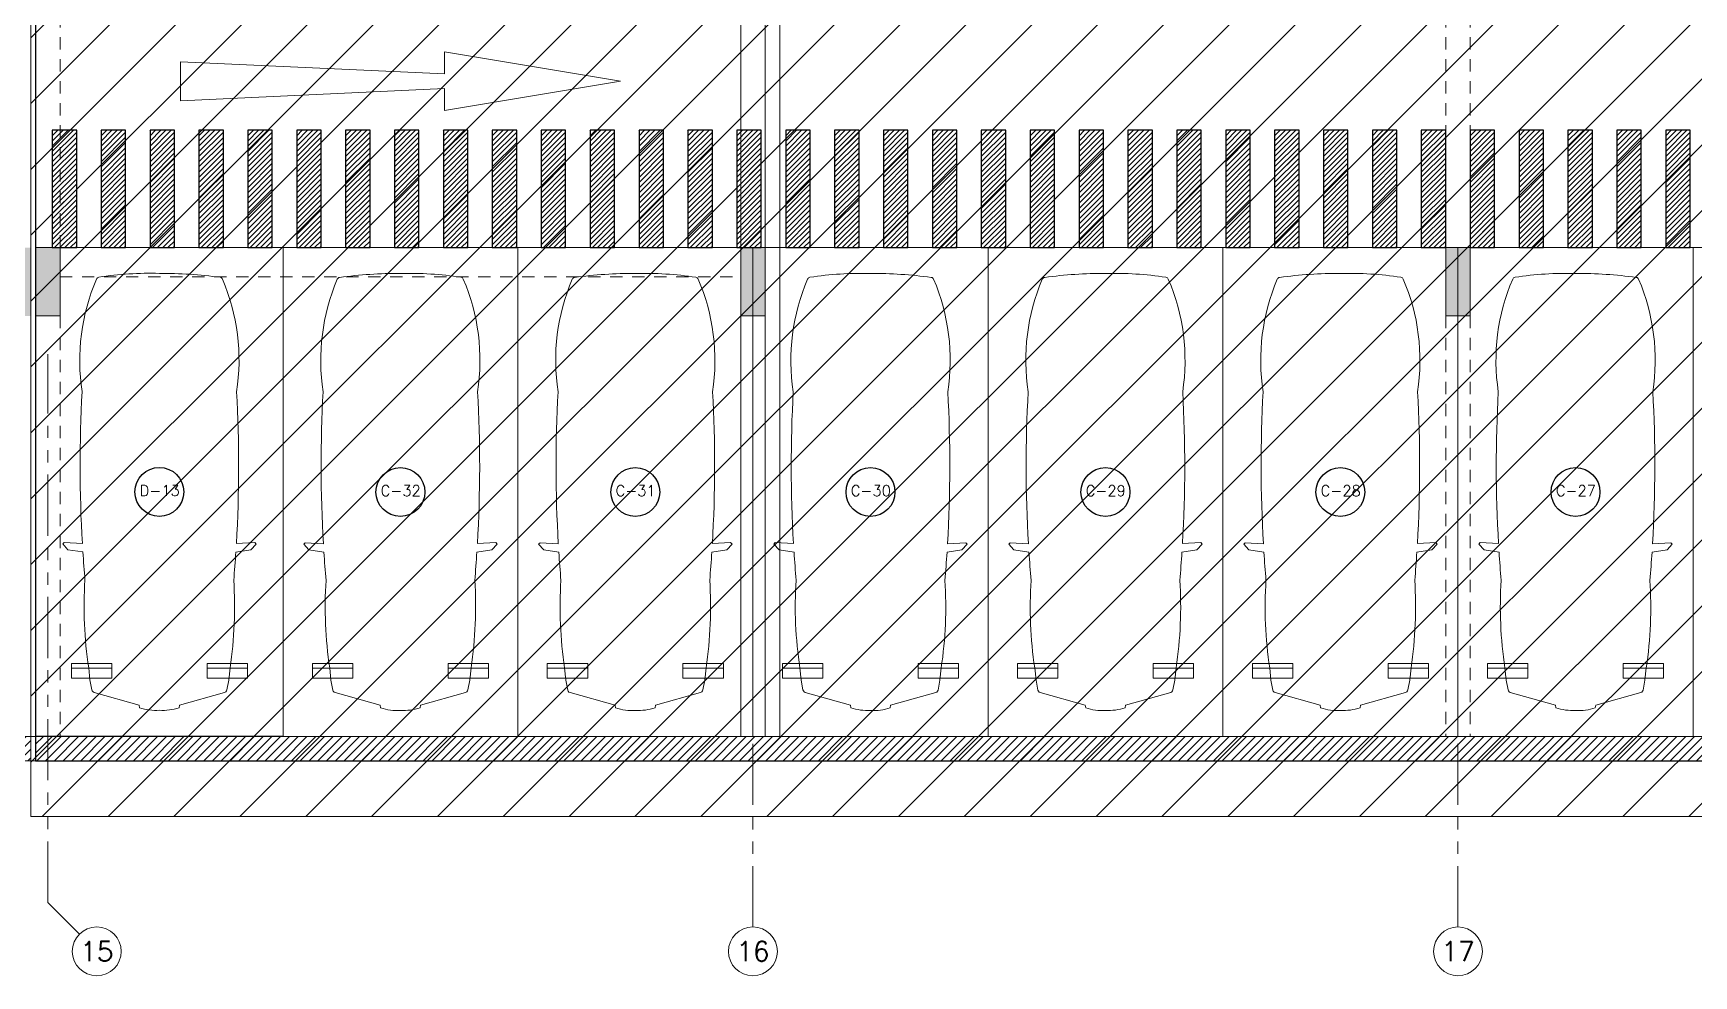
# Model space of a CAD drawing. Header units: millimetres. Extents: x 226317 to 226469, y 8188100 to 8188260.
# Drawn here: x 226427.63 to 226444.61, y 8188149.46 to 8188159.1 of the extents above; entities that cross this region are included whole.
import ezdxf
from ezdxf.enums import TextEntityAlignment as Align

# ---------------------------------------------------------------- set-up
doc = ezdxf.new("R2010")
doc.units = ezdxf.units.MM
for name, pattern in [('HIDDEN2', [0.1875, 0.125, -0.0625]), ('PHANTOM', [2.5, 1.25, -0.25, 0.25, -0.25, 0.25, -0.25]), ('PHANTOM2', [1.25, 0.625, -0.125, 0.125, -0.125, 0.125, -0.125])]:
    doc.linetypes.add(name, pattern=pattern)
for name, color, linetype in [('A-COTAS INT', 8, 'Continuous'), ('A-EJES', 8, 'PHANTOM'), ('A-ESTRUCTURA-HATCH', 8, 'Continuous'), ('A-ESTRUCTURA-MUROS', 8, 'Continuous'), ('A-ESTRUCTURA-VIGAS', 8, 'HIDDEN2'), ('A-LINEAS', 8, 'Continuous'), ('A-MOBILIARIO', 8, 'Continuous'), ('A-NUMERO ESTAC', 8, 'Continuous'), ('A-TEXTO-INDICACIONES', 8, 'Continuous'), ('CIRCULACION PEATONAL', 8, 'Continuous')]:
    doc.layers.add(name, color=color, linetype=linetype)
doc.layers.add('A-ESTRUCTURA-PLACAS', color=8, linetype='Continuous', lineweight=35)
doc.layers.add('A-MUROS', color=8, linetype='Continuous', lineweight=30)
doc.layers.add('A-ETAPAS', color=8, linetype='Continuous', lineweight=35, plot=False)
doc.layers.add('A-ÁREA COMÚN', color=8, linetype='Continuous', plot=False)
doc.styles.add('ROMANS', font='ROMANS.shx', dxfattribs={"oblique": 10})

# ---------------------------------------------------------------- blocks, each defined once
blk = doc.blocks.new('EST P2')
at = {"layer": 'A-ESTRUCTURA-HATCH', "lineweight": 0}
h = blk.add_hatch(dxfattribs=at)
h.set_pattern_fill('ANSI31', color=8, scale=0.02, angle=-1.27e-14)
h.set_pattern_definition([(44.99999999999999, (-226392.077087921, -8188163.059610654), (-0.04490128060534576, 0.04490128060534578), [])])
h.paths.add_polyline_path([(-3.609999800828518, 5.049997551366687), (-3.609999800828518, 4.849997551180422), (-44.78499944024952, 4.849997609853745), (-44.78499937866582, -0.150002358481288), (-46.98999937772169, -0.1500023575499654), (-46.9900000851776, -11.15000259596854), (-3.609999100299319, -11.15005090925843), (-3.609999100299319, -11.40005090925843), (-47.2400000844209, -11.40000240411609), (-47.2400001185888, 0.1499976376071572), (-45.03500012474251, 0.1499976441264153), (-45.03499907316291, 5.049739951267838)])
h.paths.add_polyline_path([(5.875668717751978, 4.849997540004551), (5.875668724213028, 5.04999746195972), (35.52999999574968, 5.049996704794466), (35.52999999574968, 4.849997699260712)])
h.paths.add_polyline_path([(35.5800006974896, -11.1500659417361), (71.88000514596933, -11.1501255556941), (71.88000514596933, -11.40006201900542), (35.5800006974896, -11.40000240504742)])
h.paths.add_polyline_path([(-3.559999100310961, -11.15003591496497), (35.53000069750124, -11.15003591496497), (35.53000069750124, -11.40006590355188), (-3.559999100310961, -11.40006590355188)])
edge = h.paths.add_edge_path()
edge.add_arc((63.30066905263811, -0.1500025354325771), 9.699999993899837, 359.9999991583288, 539.9999991583288)
edge.add_line((53.60066905873828, -0.1500023929402232), (53.80066905874992, -0.1500023929402232))
edge.add_arc((63.30066905263811, -0.1500025354325771), 9.499999993888196, -8.593905818088388e-07, 179.9999991406094, ccw=False)
edge.add_line((72.80066904652631, -0.150002677924931), (73.00066904653795, -0.150002677924931))
h.paths.add_polyline_path([(47.91501720307861, 5.049996227025986), (35.5800006974896, 5.049997347407043), (35.5800006974896, 4.849997348152101), (47.91501677152701, 4.849997607059777)])
edge = h.paths.add_edge_path()
edge.add_arc((63.30067374472856, -0.1500072190538049), 3.300005388395399, 0.001083013335930548, 49.99451371248021)
edge.add_line((65.42211837161449, 2.377740446478128), (65.42216933166492, -0.149981296621263))
edge.add_line((65.42216933166492, -0.149981296621263), (65.27216933167074, -0.149981296621263))
edge.add_line((65.27216933167074, -0.149981296621263), (65.27212526180665, 2.49638928938657))
edge.add_arc((63.30067374501959, -0.1500072181224823), 3.300005387571071, 53.31547490152577, 179.999921187766)
edge.add_line((60.00066835692269, -0.1500026788562536), (59.80066835694015, -0.1500026788562536))
edge.add_arc((63.30067374501959, -0.1500072199851274), 3.50000538808239, 0.0010211422007841975, 179.9999256608234, ccw=False)
edge.add_line((66.80067913257517, -0.1499448418617249), (66.60066855713376, -0.1499448418617249))
edge.add_line((66.60066855713376, -0.1499448418617249), (66.60067913253442, -0.1499448418617249))
h.paths.add_polyline_path([(51.86500159354182, 4.849997512064874), (53.37567124812631, 4.84999814722687), (53.37566821934888, 5.049995731562376), (51.86500180145958, 5.049995731562376)])
h = blk.add_hatch(color=8, dxfattribs=at)
h.dxf.hatch_style = 1
h.paths.add_polyline_path([(1.924988952785498, -0.1505992198362947), (-0.1750110472203232, -0.1505992198362947), (-0.1750111099681817, 4.849997605197132), (-3.559999100310961, 4.849997400306165), (-3.559999100310961, 5.049996072426438), (3.774802909989376, 5.049997524358332), (3.774805110704619, 3.199881108477712), (3.624805109779118, 3.199881113134325), (3.624805167521117, 4.849999565631151), (-0.02486182996653952, 4.849999653175473), (-0.02486189515911974, 2.199999641627073), (3.774804468121147, 2.199980984441936), (3.774804468121147, 2.050086794421077), (-0.02486252749804407, 2.0499999942258), (-0.02486257418058813, -1.862645149230957e-09), (1.925019685091684, -0.0003989655524492264)])
h.paths.add_polyline_path([(51.86500603394234, 5.049999439157546), (47.91502163003315, 5.049999439157546), (47.91502161763492, -0.1499986853450537), (50.25000492052641, -0.1499986853450537), (50.25000491813989, 1.266598701477051e-06), (48.0650059216423, 1.311302185058594e-06), (48.06500596355181, 2.050003058277071), (50.01500671176473, 2.049963342025876), (50.01500671176473, 2.199976992793381), (48.06500595621765, 2.199977087788284), (48.06500601166044, 4.85000130161643), (51.7150060031563, 4.850001225247979), (51.71499513977324, 1.899957737885416), (51.8649951351108, 1.899957733228803)])
h.paths.add_polyline_path([(71.63000006310176, -6.150002165697515), (71.88000006310176, -6.150002165697515), (71.88000006310176, -6.85000216588378), (71.63000006310176, -6.85000216588378)])
h.paths.add_polyline_path([(64.42000006313901, -6.150002076290548), (64.67000006313901, -6.150002076290548), (64.67000006313901, -6.850002076476812), (64.42000006313901, -6.850002076476812)])
h.paths.add_polyline_path([(57.21000006317627, -6.150002076290548), (57.46000006317627, -6.150002076290548), (57.46000006317627, -6.850002076476812), (57.21000006317627, -6.850002076476812)])
h.paths.add_polyline_path([(50.00000006321352, -6.150002076290548), (50.25000006321352, -6.150002076290548), (50.25000006321352, -6.850002076476812), (50.00000006321352, -6.850002076476812)])
h.paths.add_polyline_path([(42.79000006325077, -6.150002055801451), (43.04000006325077, -6.150002055801451), (43.04000006325077, -6.850002055987716), (42.79000006325077, -6.850002055987716)])
h.paths.add_polyline_path([(42.79000006325077, 0.5499979434534907), (43.04000006325077, 0.5499979434534907), (43.04000006325077, -0.1500020558014512), (42.79000006325077, -0.1500020558014512)])
h.paths.add_polyline_path([(35.58000006328803, -6.150002076290548), (35.83000006328803, -6.150002076290548), (35.83000006328803, -6.850002076476812), (35.58000006328803, -6.850002076476812)])
h.paths.add_polyline_path([(35.58000006328803, 0.5499979238957167), (35.83000006328803, 0.5499979238957167), (35.83000006328803, -0.1500020762905478), (35.58000006328803, -0.1500020762905478)])
h.paths.add_polyline_path([(35.28000006329967, -6.150002076290548), (35.53000006329967, -6.150002076290548), (35.53000006329967, -6.850002076476812), (35.28000006329967, -6.850002076476812)])
h.paths.add_polyline_path([(35.28000006329967, 0.5499979238957167), (35.53000006329967, 0.5499979238957167), (35.53000006329967, -0.1500020762905478), (35.28000006329967, -0.1500020762905478)])
h.paths.add_polyline_path([(30.2800000719435, -6.150002076290548), (30.5300000719435, -6.150002076290548), (30.5300000719435, -6.850002076476812), (30.2800000719435, -6.850002076476812)])
h.paths.add_polyline_path([(30.2800000719435, 0.5499979238957167), (30.5300000719435, 0.5499979238957167), (30.5300000719435, -0.1500020762905478), (30.2800000719435, -0.1500020762905478)])
h.paths.add_polyline_path([(23.07000007198076, -6.150002076290548), (23.32000007198076, -6.150002076290548), (23.32000007198076, -6.850002076476812), (23.07000007198076, -6.850002076476812)])
h.paths.add_polyline_path([(23.07000007198076, 0.5499979238957167), (23.32000007198076, 0.5499979238957167), (23.32000007198076, -0.1500020762905478), (23.07000007198076, -0.1500020762905478)])
h.paths.add_polyline_path([(18.0700000806246, -6.150002055801451), (18.3200000806246, -6.150002055801451), (18.3200000806246, -6.850002055987716), (18.0700000806246, -6.850002055987716)])
h.paths.add_polyline_path([(18.0700000806246, 0.5499979434534907), (18.3200000806246, 0.5499979434534907), (18.3200000806246, -0.1500020558014512), (18.0700000806246, -0.1500020558014512)])
h.paths.add_polyline_path([(10.86000014224555, -6.150002076290548), (11.11000014224555, -6.150002076290548), (11.11000014224555, -6.850002076476812), (10.86000014224555, -6.850002076476812)])
h.paths.add_polyline_path([(10.86000014224555, 0.5499979238957167), (11.11000014224555, 0.5499979238957167), (11.11000014224555, -0.1500020762905478), (10.86000014224555, -0.1500020762905478)])
h.paths.add_polyline_path([(3.650000203866512, -6.150002076290548), (3.900000203866512, -6.150002076290548), (3.900000203866512, -6.850002076476812), (3.650000203866512, -6.850002076476812)])
h.paths.add_polyline_path([(3.600000203878153, 0.5499979238957167), (3.900000203866512, 0.5499979238957167), (3.900000203866512, -0.1500020762905478), (3.600000203878153, -0.1500020762905478)])
h.paths.add_polyline_path([(-3.55999973451253, -6.150002356618643), (-3.30999973451253, -6.150002356618643), (-3.30999973451253, -6.850002356804907), (-3.55999973451253, -6.850002356804907)])
h.paths.add_polyline_path([(-3.55999973451253, 0.5499976426362991), (-3.30999973451253, 0.5499976426362991), (-3.30999973451253, -0.1500023566186428), (-3.55999973451253, -0.1500023566186428)])
h.paths.add_polyline_path([(-3.859999734500889, -6.150002356618643), (-3.609999734500889, -6.150002356618643), (-3.609999734500889, -6.850002356804907), (-3.859999734500889, -6.850002356804907)])
h.paths.add_polyline_path([(-3.859999734500889, 0.5499976426362991), (-3.609999734500889, 0.5499976426362991), (-3.609999734500889, -0.1500023566186428), (-3.859999734500889, -0.1500023566186428)])
h.paths.add_polyline_path([(-11.06999967287993, -6.150002356618643), (-10.81999967287993, -6.150002356618643), (-10.81999967287993, -6.850002356804907), (-11.06999967287993, -6.850002356804907)])
h.paths.add_polyline_path([(-11.06999967287993, 0.5499976426362991), (-10.81999967287993, 0.5499976426362991), (-10.81999967287993, -0.1500023566186428), (-11.06999967287993, -0.1500023566186428)])
h.paths.add_polyline_path([(-18.27999961125897, -6.150002076290548), (-18.02999961125897, -6.150002076290548), (-18.02999961125897, -6.850002076476812), (-18.27999961125897, -6.850002076476812)])
h.paths.add_polyline_path([(-18.27999961125897, 0.5499979238957167), (-18.02999961125897, 0.5499979238957167), (-18.02999961125897, -0.1500020762905478), (-18.27999961125897, -0.1500020762905478)])
h.paths.add_polyline_path([(-25.48999954963801, -6.150002356618643), (-25.23999954963801, -6.150002356618643), (-25.23999954963801, -6.850002356804907), (-25.48999954963801, -6.850002356804907)])
h.paths.add_polyline_path([(-25.48999954963801, 0.5499976426362991), (-25.23999954963801, 0.5499976426362991), (-25.23999954963801, -0.1500023566186428), (-25.48999954963801, -0.1500023566186428)])
h.paths.add_polyline_path([(-32.69999948801706, -6.150002356618643), (-32.44999948801706, -6.150002356618643), (-32.44999948801706, -6.850002356804907), (-32.69999948801706, -6.850002356804907)])
h.paths.add_polyline_path([(-32.69999948801706, 0.5499976426362991), (-32.44999948801706, 0.5499976426362991), (-32.44999948801706, -0.1500023566186428), (-32.69999948801706, -0.1500023566186428)])
h.paths.add_polyline_path([(-39.90999879219453, -6.150002076290548), (-39.65999879219453, -6.150002076290548), (-39.65999879219453, -6.850002076476812), (-39.90999879219453, -6.850002076476812)])
h.paths.add_polyline_path([(-39.90999879219453, 0.5499979238957167), (-39.65999879219453, 0.5499979238957167), (-39.65999879219453, -0.1500020762905478), (-39.90999879219453, -0.1500020762905478)])
at = {"layer": 'A-ESTRUCTURA-MUROS', "color": 8, "lineweight": 0}
blk.add_lwpolyline([(35.5800006974896, -11.1500659417361), (71.88000514596933, -11.1501255556941), (71.88000514596933, -11.40006201900542), (35.5800006974896, -11.40000240504742)], close=True, dxfattribs=at)
at = {"layer": 'A-ESTRUCTURA-PLACAS', "color": 8, "lineweight": 0}
for points in [[(35.58000006328803, -6.150002076290548), (35.83000006328803, -6.150002076290548), (35.83000006328803, -6.850002076476812), (35.58000006328803, -6.850002076476812)], [(42.79000006325077, -6.150002055801451), (43.04000006325077, -6.150002055801451), (43.04000006325077, -6.850002055987716), (42.79000006325077, -6.850002055987716)], [(50.00000006321352, -6.150002076290548), (50.25000006321352, -6.150002076290548), (50.25000006321352, -6.850002076476812), (50.00000006321352, -6.850002076476812)]]:
    blk.add_lwpolyline(points, close=True, dxfattribs=at)
at = {"layer": 'A-ESTRUCTURA-VIGAS', "color": 8, "lineweight": 0}
for points in [[(35.58000006328803, -6.150002076290548), (35.58000006328803, -0.1500020762905478)], [(35.83000006328803, -6.150002076290548), (35.83000006328803, -0.1500020762905478)], [(42.79000006325077, -6.150002055801451), (42.79000006325077, -0.1500020567327738)], [(43.04000006325077, -6.150002055801451), (43.04000006325077, -0.1500020567327738)], [(50.00000006321352, -6.150002076290548), (50.00000006321352, -0.1500020762905478)], [(50.25000006321352, -6.150002076290548), (50.25000006321352, -0.1500020762905478)], [(35.83000006328803, -6.150002076290548), (42.79000006325077, -6.150002076290548)], [(35.83000006328803, -6.450002076104283), (42.79000006325077, -6.450002076104283)], [(35.58000006328803, -6.850002709776163), (35.58000006328803, -11.15000239387155)], [(35.83000006328803, -6.850002709776163), (35.83000006328803, -11.15000239387155)], [(42.79000006325077, -6.850002690218389), (42.79000006325077, -11.15000237338245)], [(43.04000006325077, -6.850002690218389), (43.04000006325077, -11.15000237338245)], [(50.00000006321352, -6.850002709776163), (50.00000006321352, -11.15000239387155)], [(50.25000006321352, -6.850002709776163), (50.25000006321352, -11.15000239387155)]]:
    blk.add_lwpolyline(points, dxfattribs=at)
blk = doc.blocks.new('*U21')
at = {"layer": 'CIRCULACION PEATONAL'}
h = blk.add_hatch(dxfattribs=at)
h.set_pattern_fill('ANSI31', color=256, scale=0.3)
h.set_pattern_definition([(45, (17.75036784235422, 0), (-0.02651650429449553, 0.02651650429449553), [])])
h.paths.add_polyline_path([(18.04736672583535, 0.2275326177477837), (17.79736672589356, 0.2275326177477837), (17.79736672589356, -0.9724673796445131), (18.04736672583535, -0.9724673796445131)])
h = blk.add_hatch(dxfattribs=at)
h.set_pattern_fill('ANSI31', color=256, scale=0.3)
h.set_pattern_definition([(45, (18.25036784235422, 0), (-0.02651650429449553, 0.02651650429449553), [])])
h.paths.add_polyline_path([(18.54736672583535, 0.2275326177477837), (18.29736672589356, 0.2275326177477837), (18.29736672589356, -0.9724673796445131), (18.54736672583535, -0.9724673796445131)])
h = blk.add_hatch(dxfattribs=at)
h.set_pattern_fill('ANSI31', color=256, scale=0.3)
h.set_pattern_definition([(45, (18.75036784235422, 0), (-0.02651650429449553, 0.02651650429449553), [])])
h.paths.add_polyline_path([(19.04736672583535, 0.2275326177477837), (18.79736672589356, 0.2275326177477837), (18.79736672589356, -0.9724673796445131), (19.04736672583535, -0.9724673796445131)])
h = blk.add_hatch(dxfattribs=at)
h.set_pattern_fill('ANSI31', color=256, scale=0.3)
h.set_pattern_definition([(45, (19.25036784235422, 0), (-0.02651650429449553, 0.02651650429449553), [])])
h.paths.add_polyline_path([(19.54736672583535, 0.2275326177477837), (19.29736672589356, 0.2275326177477837), (19.29736672589356, -0.9724673796445131), (19.54736672583535, -0.9724673796445131)])
h = blk.add_hatch(dxfattribs=at)
h.set_pattern_fill('ANSI31', color=256, scale=0.3)
h.set_pattern_definition([(45, (19.75036784235422, 0), (-0.02651650429449553, 0.02651650429449553), [])])
h.paths.add_polyline_path([(20.04736672583535, 0.2275326177477837), (19.79736672589356, 0.2275326177477837), (19.79736672589356, -0.9724673796445131), (20.04736672583535, -0.9724673796445131)])
h = blk.add_hatch(dxfattribs=at)
h.set_pattern_fill('ANSI31', color=256, scale=0.3)
h.set_pattern_definition([(45, (20.25036784235422, 0), (-0.02651650429449553, 0.02651650429449553), [])])
h.paths.add_polyline_path([(20.54736672583535, 0.2275326177477837), (20.29736672589356, 0.2275326177477837), (20.29736672589356, -0.9724673796445131), (20.54736672583535, -0.9724673796445131)])
h = blk.add_hatch(dxfattribs=at)
h.set_pattern_fill('ANSI31', color=256, scale=0.3)
h.set_pattern_definition([(45, (20.75036784235422, 0), (-0.02651650429449553, 0.02651650429449553), [])])
h.paths.add_polyline_path([(21.04736672583535, 0.2275326177477837), (20.79736672589356, 0.2275326177477837), (20.79736672589356, -0.9724673796445131), (21.04736672583535, -0.9724673796445131)])
h = blk.add_hatch(dxfattribs=at)
h.set_pattern_fill('ANSI31', color=256, scale=0.3)
h.set_pattern_definition([(45, (21.25036784235422, 0), (-0.02651650429449553, 0.02651650429449553), [])])
h.paths.add_polyline_path([(21.54736672583535, 0.2275326177477837), (21.29736672589356, 0.2275326177477837), (21.29736672589356, -0.9724673796445131), (21.54736672583535, -0.9724673796445131)])
h = blk.add_hatch(dxfattribs=at)
h.set_pattern_fill('ANSI31', color=256, scale=0.3)
h.set_pattern_definition([(45, (21.75036784235422, 0), (-0.02651650429449553, 0.02651650429449553), [])])
h.paths.add_polyline_path([(22.04736672583535, 0.2275326177477837), (21.79736672589356, 0.2275326177477837), (21.79736672589356, -0.9724673796445131), (22.04736672583535, -0.9724673796445131)])
h = blk.add_hatch(dxfattribs=at)
h.set_pattern_fill('ANSI31', color=256, scale=0.3)
h.set_pattern_definition([(45, (22.25036784235422, 0), (-0.02651650429449553, 0.02651650429449553), [])])
h.paths.add_polyline_path([(22.54736672583535, 0.2275326177477837), (22.29736672589356, 0.2275326177477837), (22.29736672589356, -0.9724673796445131), (22.54736672583535, -0.9724673796445131)])
h = blk.add_hatch(dxfattribs=at)
h.set_pattern_fill('ANSI31', color=256, scale=0.3)
h.set_pattern_definition([(45, (22.75036784235422, 0), (-0.02651650429449553, 0.02651650429449553), [])])
h.paths.add_polyline_path([(23.04736672583535, 0.2275326177477837), (22.79736672589356, 0.2275326177477837), (22.79736672589356, -0.9724673796445131), (23.04736672583535, -0.9724673796445131)])
h = blk.add_hatch(dxfattribs=at)
h.set_pattern_fill('ANSI31', color=256, scale=0.3)
h.set_pattern_definition([(45, (23.25036784235422, 0), (-0.02651650429449553, 0.02651650429449553), [])])
h.paths.add_polyline_path([(23.54736672583535, 0.2275326177477837), (23.29736672589356, 0.2275326177477837), (23.29736672589356, -0.9724673796445131), (23.54736672583535, -0.9724673796445131)])
h = blk.add_hatch(dxfattribs=at)
h.set_pattern_fill('ANSI31', color=256, scale=0.3)
h.set_pattern_definition([(45, (23.75036784235422, 0), (-0.02651650429449553, 0.02651650429449553), [])])
h.paths.add_polyline_path([(24.04736672583535, 0.2275326177477837), (23.79736672589356, 0.2275326177477837), (23.79736672589356, -0.9724673796445131), (24.04736672583535, -0.9724673796445131)])
h = blk.add_hatch(dxfattribs=at)
h.set_pattern_fill('ANSI31', color=256, scale=0.3)
h.set_pattern_definition([(45, (24.25036784235422, 0), (-0.02651650429449553, 0.02651650429449553), [])])
h.paths.add_polyline_path([(24.54736672583535, 0.2275326177477837), (24.29736672589356, 0.2275326177477837), (24.29736672589356, -0.9724673796445131), (24.54736672583535, -0.9724673796445131)])
h = blk.add_hatch(dxfattribs=at)
h.set_pattern_fill('ANSI31', color=256, scale=0.3)
h.set_pattern_definition([(45, (24.75036784235422, 0), (-0.02651650429449553, 0.02651650429449553), [])])
h.paths.add_polyline_path([(25.04736672583535, 0.2275326177477837), (24.79736672589356, 0.2275326177477837), (24.79736672589356, -0.9724673796445131), (25.04736672583535, -0.9724673796445131)])
h = blk.add_hatch(dxfattribs=at)
h.set_pattern_fill('ANSI31', color=256, scale=0.3)
h.set_pattern_definition([(45, (25.25036784235422, 0), (-0.02651650429449553, 0.02651650429449553), [])])
h.paths.add_polyline_path([(25.54736672583535, 0.2275326177477837), (25.29736672589356, 0.2275326177477837), (25.29736672589356, -0.9724673796445131), (25.54736672583535, -0.9724673796445131)])
h = blk.add_hatch(dxfattribs=at)
h.set_pattern_fill('ANSI31', color=256, scale=0.3)
h.set_pattern_definition([(45, (25.75036784235422, 0), (-0.02651650429449553, 0.02651650429449553), [])])
h.paths.add_polyline_path([(26.04736672583535, 0.2275326177477837), (25.79736672589356, 0.2275326177477837), (25.79736672589356, -0.9724673796445131), (26.04736672583535, -0.9724673796445131)])
h = blk.add_hatch(dxfattribs=at)
h.set_pattern_fill('ANSI31', color=256, scale=0.3)
h.set_pattern_definition([(45, (26.25036784235422, 0), (-0.02651650429449553, 0.02651650429449553), [])])
h.paths.add_polyline_path([(26.54736672583535, 0.2275326177477837), (26.29736672589356, 0.2275326177477837), (26.29736672589356, -0.9724673796445131), (26.54736672583535, -0.9724673796445131)])
h = blk.add_hatch(dxfattribs=at)
h.set_pattern_fill('ANSI31', color=256, scale=0.3)
h.set_pattern_definition([(45, (26.75036784235422, 0), (-0.02651650429449553, 0.02651650429449553), [])])
h.paths.add_polyline_path([(27.04736672583535, 0.2275326177477837), (26.79736672589356, 0.2275326177477837), (26.79736672589356, -0.9724673796445131), (27.04736672583535, -0.9724673796445131)])
h = blk.add_hatch(dxfattribs=at)
h.set_pattern_fill('ANSI31', color=256, scale=0.3)
h.set_pattern_definition([(45, (27.25036784235422, 0), (-0.02651650429449553, 0.02651650429449553), [])])
h.paths.add_polyline_path([(27.54736672583535, 0.2275326177477837), (27.29736672589356, 0.2275326177477837), (27.29736672589356, -0.9724673796445131), (27.54736672583535, -0.9724673796445131)])
h = blk.add_hatch(dxfattribs=at)
h.set_pattern_fill('ANSI31', color=256, scale=0.3)
h.set_pattern_definition([(45, (27.75036784235422, 0), (-0.02651650429449553, 0.02651650429449553), [])])
h.paths.add_polyline_path([(28.04736672583535, 0.2275326177477837), (27.79736672589356, 0.2275326177477837), (27.79736672589356, -0.9724673796445131), (28.04736672583535, -0.9724673796445131)])
h = blk.add_hatch(dxfattribs=at)
h.set_pattern_fill('ANSI31', color=256, scale=0.3)
h.set_pattern_definition([(45, (28.25036784235422, 0), (-0.02651650429449553, 0.02651650429449553), [])])
h.paths.add_polyline_path([(28.54736672583535, 0.2275326177477837), (28.29736672589356, 0.2275326177477837), (28.29736672589356, -0.9724673796445131), (28.54736672583535, -0.9724673796445131)])
h = blk.add_hatch(dxfattribs=at)
h.set_pattern_fill('ANSI31', color=256, scale=0.3)
h.set_pattern_definition([(45, (28.75036784235422, 0), (-0.02651650429449553, 0.02651650429449553), [])])
h.paths.add_polyline_path([(29.04736672583535, 0.2275326177477837), (28.79736672589356, 0.2275326177477837), (28.79736672589356, -0.9724673796445131), (29.04736672583535, -0.9724673796445131)])
h = blk.add_hatch(dxfattribs=at)
h.set_pattern_fill('ANSI31', color=256, scale=0.3)
h.set_pattern_definition([(45, (29.25036784235422, 0), (-0.02651650429449553, 0.02651650429449553), [])])
h.paths.add_polyline_path([(29.54736672583535, 0.2275326177477837), (29.29736672589356, 0.2275326177477837), (29.29736672589356, -0.9724673796445131), (29.54736672583535, -0.9724673796445131)])
h = blk.add_hatch(dxfattribs=at)
h.set_pattern_fill('ANSI31', color=256, scale=0.3)
h.set_pattern_definition([(45, (29.75036784235422, 0), (-0.02651650429449553, 0.02651650429449553), [])])
h.paths.add_polyline_path([(30.04736672583535, 0.2275326177477837), (29.79736672589356, 0.2275326177477837), (29.79736672589356, -0.9724673796445131), (30.04736672583535, -0.9724673796445131)])
h = blk.add_hatch(dxfattribs=at)
h.set_pattern_fill('ANSI31', color=256, scale=0.3)
h.set_pattern_definition([(45, (30.25036784235422, 0), (-0.02651650429449553, 0.02651650429449553), [])])
h.paths.add_polyline_path([(30.54736672583535, 0.2275326177477837), (30.29736672589356, 0.2275326177477837), (30.29736672589356, -0.9724673796445131), (30.54736672583535, -0.9724673796445131)])
h = blk.add_hatch(dxfattribs=at)
h.set_pattern_fill('ANSI31', color=256, scale=0.3)
h.set_pattern_definition([(45, (30.75036784235422, 0), (-0.02651650429449553, 0.02651650429449553), [])])
h.paths.add_polyline_path([(31.04736672583535, 0.2275326177477837), (30.79736672589356, 0.2275326177477837), (30.79736672589356, -0.9724673796445131), (31.04736672583535, -0.9724673796445131)])
h = blk.add_hatch(dxfattribs=at)
h.set_pattern_fill('ANSI31', color=256, scale=0.3)
h.set_pattern_definition([(45, (31.25036784235421, 0), (-0.02651650429449553, 0.02651650429449553), [])])
h.paths.add_polyline_path([(31.54736672583535, 0.2275326177477837), (31.29736672589356, 0.2275326177477837), (31.29736672589356, -0.9724673796445131), (31.54736672583535, -0.9724673796445131)])
h = blk.add_hatch(dxfattribs=at)
h.set_pattern_fill('ANSI31', color=256, scale=0.3)
h.set_pattern_definition([(45, (31.75036784235421, 0), (-0.02651650429449553, 0.02651650429449553), [])])
h.paths.add_polyline_path([(32.04736672583535, 0.2275326177477837), (31.79736672589356, 0.2275326177477837), (31.79736672589356, -0.9724673796445131), (32.04736672583535, -0.9724673796445131)])
h = blk.add_hatch(dxfattribs=at)
h.set_pattern_fill('ANSI31', color=256, scale=0.3)
h.set_pattern_definition([(45, (32.25036784235422, 0), (-0.02651650429449553, 0.02651650429449553), [])])
h.paths.add_polyline_path([(32.54736672583535, 0.2275326177477837), (32.29736672589356, 0.2275326177477837), (32.29736672589356, -0.9724673796445131), (32.54736672583535, -0.9724673796445131)])
h = blk.add_hatch(dxfattribs=at)
h.set_pattern_fill('ANSI31', color=256, scale=0.3)
h.set_pattern_definition([(45, (32.75036784235422, 0), (-0.02651650429449553, 0.02651650429449553), [])])
h.paths.add_polyline_path([(33.04736672583535, 0.2275326177477837), (32.79736672589356, 0.2275326177477837), (32.79736672589356, -0.9724673796445131), (33.04736672583535, -0.9724673796445131)])
h = blk.add_hatch(dxfattribs=at)
h.set_pattern_fill('ANSI31', color=256, scale=0.3)
h.set_pattern_definition([(45, (33.25036784235422, 0), (-0.02651650429449553, 0.02651650429449553), [])])
h.paths.add_polyline_path([(33.54736672583535, 0.2275326177477837), (33.29736672589356, 0.2275326177477837), (33.29736672589356, -0.9724673796445131), (33.54736672583535, -0.9724673796445131)])
h = blk.add_hatch(dxfattribs=at)
h.set_pattern_fill('ANSI31', color=256, scale=0.3)
h.set_pattern_definition([(45, (33.75036784235422, 0), (-0.02651650429449553, 0.02651650429449553), [])])
h.paths.add_polyline_path([(34.04736672583535, 0.2275326177477837), (33.79736672589356, 0.2275326177477837), (33.79736672589356, -0.9724673796445131), (34.04736672583535, -0.9724673796445131)])
h = blk.add_hatch(dxfattribs=at)
h.set_pattern_fill('ANSI31', color=256, scale=0.3)
h.set_pattern_definition([(45, (34.25036784235422, 0), (-0.02651650429449553, 0.02651650429449553), [])])
h.paths.add_polyline_path([(34.54736672583535, 0.2275326177477837), (34.29736672589356, 0.2275326177477837), (34.29736672589356, -0.9724673796445131), (34.54736672583535, -0.9724673796445131)])
for points in [[(17.79736672589356, -0.9724673796445131), (18.04736672583535, -0.9724673796445131), (18.04736672583535, 0.2275326177477837), (17.79736672589356, 0.2275326177477837)], [(18.29736672589356, -0.9724673796445131), (18.54736672583535, -0.9724673796445131), (18.54736672583535, 0.2275326177477837), (18.29736672589356, 0.2275326177477837)], [(18.79736672589356, -0.9724673796445131), (19.04736672583535, -0.9724673796445131), (19.04736672583535, 0.2275326177477837), (18.79736672589356, 0.2275326177477837)], [(19.29736672589356, -0.9724673796445131), (19.54736672583535, -0.9724673796445131), (19.54736672583535, 0.2275326177477837), (19.29736672589356, 0.2275326177477837)], [(19.79736672589356, -0.9724673796445131), (20.04736672583535, -0.9724673796445131), (20.04736672583535, 0.2275326177477837), (19.79736672589356, 0.2275326177477837)], [(20.29736672589356, -0.9724673796445131), (20.54736672583535, -0.9724673796445131), (20.54736672583535, 0.2275326177477837), (20.29736672589356, 0.2275326177477837)], [(20.79736672589356, -0.9724673796445131), (21.04736672583535, -0.9724673796445131), (21.04736672583535, 0.2275326177477837), (20.79736672589356, 0.2275326177477837)], [(21.29736672589356, -0.9724673796445131), (21.54736672583535, -0.9724673796445131), (21.54736672583535, 0.2275326177477837), (21.29736672589356, 0.2275326177477837)], [(21.79736672589356, -0.9724673796445131), (22.04736672583535, -0.9724673796445131), (22.04736672583535, 0.2275326177477837), (21.79736672589356, 0.2275326177477837)], [(22.29736672589356, -0.9724673796445131), (22.54736672583535, -0.9724673796445131), (22.54736672583535, 0.2275326177477837), (22.29736672589356, 0.2275326177477837)], [(22.79736672589356, -0.9724673796445131), (23.04736672583535, -0.9724673796445131), (23.04736672583535, 0.2275326177477837), (22.79736672589356, 0.2275326177477837)], [(23.29736672589356, -0.9724673796445131), (23.54736672583535, -0.9724673796445131), (23.54736672583535, 0.2275326177477837), (23.29736672589356, 0.2275326177477837)], [(23.79736672589356, -0.9724673796445131), (24.04736672583535, -0.9724673796445131), (24.04736672583535, 0.2275326177477837), (23.79736672589356, 0.2275326177477837)], [(24.29736672589356, -0.9724673796445131), (24.54736672583535, -0.9724673796445131), (24.54736672583535, 0.2275326177477837), (24.29736672589356, 0.2275326177477837)], [(24.79736672589356, -0.9724673796445131), (25.04736672583535, -0.9724673796445131), (25.04736672583535, 0.2275326177477837), (24.79736672589356, 0.2275326177477837)], [(25.29736672589356, -0.9724673796445131), (25.54736672583535, -0.9724673796445131), (25.54736672583535, 0.2275326177477837), (25.29736672589356, 0.2275326177477837)], [(25.79736672589356, -0.9724673796445131), (26.04736672583535, -0.9724673796445131), (26.04736672583535, 0.2275326177477837), (25.79736672589356, 0.2275326177477837)], [(26.29736672589356, -0.9724673796445131), (26.54736672583535, -0.9724673796445131), (26.54736672583535, 0.2275326177477837), (26.29736672589356, 0.2275326177477837)], [(26.79736672589356, -0.9724673796445131), (27.04736672583535, -0.9724673796445131), (27.04736672583535, 0.2275326177477837), (26.79736672589356, 0.2275326177477837)], [(27.29736672589356, -0.9724673796445131), (27.54736672583535, -0.9724673796445131), (27.54736672583535, 0.2275326177477837), (27.29736672589356, 0.2275326177477837)], [(27.79736672589356, -0.9724673796445131), (28.04736672583535, -0.9724673796445131), (28.04736672583535, 0.2275326177477837), (27.79736672589356, 0.2275326177477837)], [(28.29736672589356, -0.9724673796445131), (28.54736672583535, -0.9724673796445131), (28.54736672583535, 0.2275326177477837), (28.29736672589356, 0.2275326177477837)], [(28.79736672589356, -0.9724673796445131), (29.04736672583535, -0.9724673796445131), (29.04736672583535, 0.2275326177477837), (28.79736672589356, 0.2275326177477837)], [(29.29736672589356, -0.9724673796445131), (29.54736672583535, -0.9724673796445131), (29.54736672583535, 0.2275326177477837), (29.29736672589356, 0.2275326177477837)], [(29.79736672589356, -0.9724673796445131), (30.04736672583535, -0.9724673796445131), (30.04736672583535, 0.2275326177477837), (29.79736672589356, 0.2275326177477837)], [(30.29736672589356, -0.9724673796445131), (30.54736672583535, -0.9724673796445131), (30.54736672583535, 0.2275326177477837), (30.29736672589356, 0.2275326177477837)], [(30.79736672589356, -0.9724673796445131), (31.04736672583535, -0.9724673796445131), (31.04736672583535, 0.2275326177477837), (30.79736672589356, 0.2275326177477837)], [(31.29736672589356, -0.9724673796445131), (31.54736672583535, -0.9724673796445131), (31.54736672583535, 0.2275326177477837), (31.29736672589356, 0.2275326177477837)], [(31.79736672589356, -0.9724673796445131), (32.04736672583535, -0.9724673796445131), (32.04736672583535, 0.2275326177477837), (31.79736672589356, 0.2275326177477837)], [(32.29736672589356, -0.9724673796445131), (32.54736672583535, -0.9724673796445131), (32.54736672583535, 0.2275326177477837), (32.29736672589356, 0.2275326177477837)], [(32.79736672589356, -0.9724673796445131), (33.04736672583535, -0.9724673796445131), (33.04736672583535, 0.2275326177477837), (32.79736672589356, 0.2275326177477837)], [(33.29736672589356, -0.9724673796445131), (33.54736672583535, -0.9724673796445131), (33.54736672583535, 0.2275326177477837), (33.29736672589356, 0.2275326177477837)], [(33.79736672589356, -0.9724673796445131), (34.04736672583535, -0.9724673796445131), (34.04736672583535, 0.2275326177477837), (33.79736672589356, 0.2275326177477837)], [(34.29736672589356, -0.9724673796445131), (34.54736672583535, -0.9724673796445131), (34.54736672583535, 0.2275326177477837), (34.29736672589356, 0.2275326177477837)]]:
    blk.add_lwpolyline(points, close=True, dxfattribs=at)
blk = doc.blocks.new('EJES 1P')
at = {"layer": 'A-EJES', "color": 8, "linetype": 'PHANTOM2', "lineweight": 0}
blk.add_line((81.03755937694223, -18.22140417993069), (80.71433610943495, -17.89818091224879), dxfattribs=at)
for points in [[(80.71433607794461, -17.89818088058382), (80.71433505386813, -12.29184506461024)], [(87.92433610191802, -18.15109869837761), (87.9243350403558, -12.29184506647289)], [(95.13433610188076, -18.15109869837761), (95.13433504031855, -12.29184506647289)]]:
    blk.add_lwpolyline(points, dxfattribs=at)
at = {"layer": 'A-EJES', "color": 8, "linetype": 'Continuous', "lineweight": 0}
for centre in [(81.21433611499378, -18.39818087499589), (87.92433610148146, -18.39818087685853), (95.1343361014442, -18.39818087685853)]:
    blk.add_circle(centre, 0.25, dxfattribs=at)
at = {"layer": 'A-EJES', "color": 8, "linetype": 'Continuous', "lineweight": 0, "style": 'ROMANS'}
for s, p in [('15', (81.21433611499378, -18.39818087499589)), ('16', (87.92433610148146, -18.39818087685853)), ('17', (95.1343361014442, -18.39818087685853))]:
    blk.add_text(s, height=0.2, dxfattribs=at).set_placement(p, align=Align.MIDDLE_CENTER)
blk = doc.blocks.new('EJE')
at = {"linetype": 'Continuous'}
blk.add_circle((-4.656613e-10, -3.7252903e-09), 0.5, dxfattribs=at)
at = {"layer": 'A-TEXTO-INDICACIONES', "style": 'ROMANS'}
blk.add_attdef('EJE', text='', height=0.22, rotation=1.067217058e-07, dxfattribs=at).set_placement((0.0068061400004788, 0.02766973558132052), align=Align.MIDDLE_CENTER)
blk = doc.blocks.new('numeración')
at = {"layer": 'A-NUMERO ESTAC', "color": 8, "lineweight": 0, "xscale": 0.5, "yscale": 0.5, "zscale": 0.5}
for p, values in [((-36.15567298457609, -58.19997453037649, 1.438685870488379e-06), {'EJE': 'D-13'}), ((-33.69066876760917, -58.20119618810713), {'EJE': 'C-32'}), ((-31.28816876761266, -58.20119618624449), {'EJE': 'C-31'}), ((-28.88316876764293, -58.2011961825192), {'EJE': 'C-30'}), ((-26.48066876764642, -58.20119618065655), {'EJE': 'C-29'}), ((-24.07816876764991, -58.20119614899158), {'EJE': 'C-28'}), ((-21.67316876768018, -58.20119614712894), {'EJE': 'C-27'})]:
    blk.add_blockref('EJE', p, dxfattribs=at).add_auto_attribs(values)
blk = doc.blocks.new('*U60')
at = {"color": 8, "lineweight": 0, "ltscale": 0.5}
for p, q in [((0.2999999999064606, 4.301899374723462), (0.712564089486434, 4.301899372860816)), ((2.099999999894819, 4.301899374723462), (1.687435910314844, 4.301899374723462))]:
    blk.add_line(p, q, dxfattribs=at)
for points in [[(0, 0), (2.400000000000003, 0), (2.400000000000003, 5), (0, 5)], [(0.2999999999064606, 4.405005575418499), (0.2999999999064606, 4.25500557504597), (0.712564089486434, 4.25500557504597), (0.712564089486434, 4.405005573555852)], [(1.687435910314844, 4.405005575418499), (1.687435910314844, 4.25500557504597), (2.099999999894819, 4.25500557504597), (2.099999999894819, 4.405005575418499)]]:
    blk.add_lwpolyline(points, close=True, dxfattribs=at)
blk.add_lwpolyline([(1.987528844945797, 3.028522202071265), (2.174826331529359, 3.017961387783316), (2.188677233038063, 3.033225936144618), (2.135582110820861, 3.092103478759553), (1.982238905377762, 3.114782713422947, 0.005253419644038889), (1.960610162169651, 3.403024230234966, 0.05323468880448375), (1.922881289012321, 4.298445265069629), (1.909960859082231, 4.423920004889395), (1.890709687699156, 4.525403541773585), (1.886232188128608, 4.534997764310868, 0.2186562557100147), (1.867137849190796, 4.551199094653156), (1.405784301436099, 4.68041331440213), (1.402100344206071, 4.707649311509477, 0.09155394760763061), (1.199999999999965, 4.734330136008744, 0.09162043732155131), (0.9978996558110811, 4.708804217427994), (0.9942156983651791, 4.681568217724587), (0.532862150615877, 4.552353999814748, 0.2186562552153479), (0.5137678116788742, 4.536152669489409), (0.509290312102123, 4.526558446958687), (0.4900391407772553, 4.4250749100745), (0.4771187106999186, 4.299600172615821, 0.05323468880111815), (0.4393898377046448, 3.404179129908862, 0.005253420110187526), (0.4177610936803398, 3.115937606692341), (0.2644178889804173, 3.093258382082013), (0.2113227668214244, 3.034380841329721), (0.2251736682137129, 3.01911629296842), (0.4124711549047355, 3.029677107255861, 0.02826491459471849), (0.4099966653127016, 1.475695204805616, 0.1399238157925407), (0.5546126963907227, 0.324876973164095, 0.2721479777528903), (0.5785017503985411, 0.3060667694362756, 0.035352843949907), (1.200000000000272, 0.2656698639912349, 0.0456386399384704), (1.819188438492293, 0.3049118635303407, 0.2721479761988349), (1.843077493167715, 0.3237220675503025, 0.1398888083936435), (1.990003335143852, 1.474540296761161, 0.02826491464424222)], format="xyb", close=True, dxfattribs=at)
blk = doc.blocks.new('*U61')
at = {"color": 8, "lineweight": 0, "ltscale": 0.5}
for p, q in [((0.302499999908789, 4.301899374723462), (0.7150640894887623, 4.301899372860816)), ((2.102499999897147, 4.301899374723462), (1.689935910317172, 4.301899374723462))]:
    blk.add_line(p, q, dxfattribs=at)
for points in [[(0, 0), (2.40500000000466, 0), (2.40500000000466, 5), (0, 5)], [(0.302499999908789, 4.405005575418499), (0.302499999908789, 4.25500557504597), (0.7150640894887623, 4.25500557504597), (0.7150640894887623, 4.405005573555852)], [(1.689935910317172, 4.405005575418499), (1.689935910317172, 4.25500557504597), (2.102499999897147, 4.25500557504597), (2.102499999897147, 4.405005575418499)]]:
    blk.add_lwpolyline(points, close=True, dxfattribs=at)
blk.add_lwpolyline([(1.990028844948126, 3.028522202071265), (2.177326331531687, 3.017961387783316), (2.191177233040391, 3.033225936144618), (2.13808211082319, 3.092103478759553), (1.98473890538009, 3.114782713422947, 0.005253419644038889), (1.963110162171979, 3.403024230234966, 0.05323468880448375), (1.925381289014649, 4.298445265069629), (1.912460859084559, 4.423920004889395), (1.893209687701485, 4.525403541773585), (1.888732188130936, 4.534997764310868, 0.2186562557100147), (1.869637849193124, 4.551199094653156), (1.408284301438428, 4.68041331440213), (1.4046003442084, 4.707649311509477, 0.09155394760763061), (1.202500000002294, 4.734330136008744, 0.09162043732155131), (1.000399655813409, 4.708804217427994), (0.9967156983675074, 4.681568217724587), (0.5353621506182054, 4.552353999814748, 0.2186562552153479), (0.5162678116812025, 4.536152669489409), (0.5117903121044514, 4.526558446958687), (0.4925391407795836, 4.4250749100745), (0.4796187107022469, 4.299600172615821, 0.05323468880111815), (0.4418898377069731, 3.404179129908862, 0.005253420110187526), (0.4202610936826681, 3.115937606692341), (0.2669178889827457, 3.093258382082013), (0.2138227668237527, 3.034380841329721), (0.2276736682160412, 3.01911629296842), (0.4149711549070638, 3.029677107255861, 0.02826491459471849), (0.4124966653150299, 1.475695204805616, 0.1399238157925407), (0.557112696393051, 0.324876973164095, 0.2721479777528903), (0.5810017504008694, 0.3060667694362756, 0.035352843949907), (1.2025000000026, 0.2656698639912349, 0.0456386399384704), (1.821688438494622, 0.3049118635303407, 0.2721479761988349), (1.845577493170043, 0.3237220675503025, 0.1398888083936435), (1.99250333514618, 1.474540296761161, 0.02826491464424222)], format="xyb", close=True, dxfattribs=at)
blk = doc.blocks.new('*U73')
at = {"color": 8, "lineweight": 0, "ltscale": 0.5}
for p, q in [((0.3649999999087883, 4.301899374723462), (0.7775640894887617, 4.301899372860816)), ((2.164999999897147, 4.301899374723462), (1.752435910317172, 4.301899374723462))]:
    blk.add_line(p, q, dxfattribs=at)
for points in [[(0, 0), (2.530000000004658, 0), (2.530000000004658, 5), (0, 5)], [(0.3649999999087883, 4.405005575418499), (0.3649999999087883, 4.25500557504597), (0.7775640894887617, 4.25500557504597), (0.7775640894887617, 4.405005573555852)], [(1.752435910317172, 4.405005575418499), (1.752435910317172, 4.25500557504597), (2.164999999897147, 4.25500557504597), (2.164999999897147, 4.405005575418499)]]:
    blk.add_lwpolyline(points, close=True, dxfattribs=at)
blk.add_lwpolyline([(2.052528844948125, 3.028522202071265), (2.239826331531687, 3.017961387783316), (2.253677233040391, 3.033225936144618), (2.200582110823189, 3.092103478759553), (2.04723890538009, 3.114782713422947, 0.005253419644038889), (2.025610162171978, 3.403024230234966, 0.05323468880448375), (1.987881289014649, 4.298445265069629), (1.974960859084559, 4.423920004889395), (1.955709687701484, 4.525403541773585), (1.951232188130936, 4.534997764310868, 0.2186562557100147), (1.932137849193124, 4.551199094653156), (1.470784301438427, 4.68041331440213), (1.467100344208399, 4.707649311509477, 0.09155394760763061), (1.265000000002293, 4.734330136008744, 0.09162043732155131), (1.062899655813409, 4.708804217427994), (1.059215698367507, 4.681568217724587), (0.5978621506182047, 4.552353999814748, 0.2186562552153479), (0.5787678116812018, 4.536152669489409), (0.5742903121044507, 4.526558446958687), (0.5550391407795829, 4.4250749100745), (0.5421187107022463, 4.299600172615821, 0.05323468880111815), (0.5043898377069724, 3.404179129908862, 0.005253420110187526), (0.4827610936826674, 3.115937606692341), (0.329417888982745, 3.093258382082013), (0.276322766823752, 3.034380841329721), (0.2901736682160405, 3.01911629296842), (0.4774711549070632, 3.029677107255861, 0.02826491459471849), (0.4749966653150293, 1.475695204805616, 0.1399238157925407), (0.6196126963930504, 0.324876973164095, 0.2721479777528903), (0.6435017504008688, 0.3060667694362756, 0.035352843949907), (1.2650000000026, 0.2656698639912349, 0.0456386399384704), (1.884188438494621, 0.3049118635303407, 0.2721479761988349), (1.908077493170043, 0.3237220675503025, 0.1398888083936435), (2.05500333514618, 1.474540296761161, 0.02826491464424222)], format="xyb", close=True, dxfattribs=at)
blk = doc.blocks.new('PO_GUARDIA CIVIL ESQ FAISANES_PLANTAS_Sotanos_REVA_2022.01.24 - copia$0$XREF_SOTANOS - ETAPA 1-2020.06.26$0$frr')
at = {"color": 8, "lineweight": 0}
blk.add_lwpolyline([(-0.2000000000000455, -4.499999999999886), (0.2000000000000455, -4.5), (0.07500150000004169, -1.800000000000068), (0.2999999999999545, -1.799999999999955), (0, 0), (-0.2999999999999545, -1.799999999999955), (-0.07500149999981431, -1.799999999999955)], close=True, dxfattribs=at)
blk = doc.blocks.new('TEXTOSSS')
at = {"transparency": 33554483, "rotation": 270}
blk.add_blockref('PO_GUARDIA CIVIL ESQ FAISANES_PLANTAS_Sotanos_REVA_2022.01.24 - copia$0$XREF_SOTANOS - ETAPA 1-2020.06.26$0$frr', (-34.17189817124745, -42.80000145733356), dxfattribs=at)
blk = doc.blocks.new('arq. estac.')
at = {"color": 8, "lineweight": 0}
blk.add_lwpolyline([(226730.5391256313, 8188172.553895704), (226730.6891256313, 8188172.553895733), (226730.6891256025, 8188156.553895969), (226730.5391256313, 8188156.55389597)], close=True, dxfattribs=at)
at = {"layer": 'A-LINEAS', "color": 8, "lineweight": 0}
blk.add_lwpolyline([(226698.6091257055, 8188172.553895766), (226698.6091257055, 8188156.553895916), (226730.2891256265, 8188156.55389591), (226730.2891256265, 8188172.553895911)], close=True, dxfattribs=at)
at = {"layer": 'A-MUROS', "color": 8, "lineweight": 0}
for p, q in [((226759.3750309011, 8188156.553895555), (226640.5091262204, 8188156.55389557)), ((226640.2591254789, 8188156.303895555), (226759.3750307093, 8188156.303895555))]:
    blk.add_line(p, q, dxfattribs=at)
for points in [[(226723.0791256266, 8188161.553895903), (226723.3291256266, 8188161.553895903), (226723.3291256266, 8188160.853895903), (226723.0791256266, 8188160.853895903)], [(226730.2891256265, 8188161.553895903), (226730.5391256265, 8188161.553895903), (226730.5391256265, 8188160.853895903), (226730.2891256265, 8188160.853895903)], [(226737.4991256265, 8188161.553895903), (226737.7491256265, 8188161.553895903), (226737.7491256265, 8188160.853895903), (226737.4991256265, 8188160.853895903)]]:
    blk.add_lwpolyline(points, close=True, dxfattribs=at)
at = {"layer": 'A-ÁREA COMÚN'}
blk.add_lwpolyline([(226723.0791215094, 8188156.304529297), (226759.3797916543, 8188156.304831796), (226759.3797917475, 8188161.304831568), (226760.2138902451, 8188161.304831937), (226760.5104141001, 8188167.55429346, 0.7500482192403956), (226742.6109592413, 8188172.754829931), (226735.5641427711, 8188172.75389369), (226735.5641427711, 8188173.20389393), (226734.9641427711, 8188173.20389393), (226734.9641427711, 8188172.75389369), (226731.0891256073, 8188172.753894565), (226731.0891256073, 8188173.203894565), (226730.4891256073, 8188173.203894565), (226730.4891256073, 8188172.753894565), (226723.0791215094, 8188172.753894687)], format="xyb", close=True, dxfattribs=at)
for name, p in [('EJES 1P', (226642.4897912069, 8188172.75389568)), ('EST P2', (226687.4991255681, 8188167.703897953))]:
    blk.add_blockref(name, p)
at = {"rotation": 180.0005141974605}
blk.add_blockref('*U21', (226757.7965010836, 8188161.780574126), dxfattribs=at)
at = {"layer": 'A-COTAS INT'}
blk.add_blockref('TEXTOSSS', (226763.2310241363, 8188206.05389734), dxfattribs=at)
at = {"layer": 'A-ETAPAS'}
blk.add_blockref('numeración', (226760.4997950284, 8188217.254150522), dxfattribs=at)
at = {"layer": 'A-MOBILIARIO', "rotation": 180.0000007056432}
for name, p in [('*U73', (226725.6091214096, 8188161.555117592, 1.438685870488379e-06)), ('*U61', (226732.8191256265, 8188161.553895933)), ('*U61', (226740.0291256265, 8188161.553895933))]:
    blk.add_blockref(name, p, dxfattribs=at)
at = {"layer": 'A-MOBILIARIO', "xscale": -1, "rotation": 179.9999992943567}
for name, p in [('*U60', (226725.6091256265, 8188161.553895962)), ('*U61', (226728.0091256265, 8188161.553895933)), ('*U60', (226732.8191256265, 8188161.553895962)), ('*U61', (226735.2191256265, 8188161.553895933)), ('*U60', (226740.0291256265, 8188161.553895962))]:
    blk.add_blockref(name, p, dxfattribs=at)

msp = doc.modelspace()

# ---------------------------------------------------------------- block references
msp.add_blockref('arq. estac.', (-295.4220376470475, -4.645514124073088))

# ---------------------------------------------------------------- next in the draw order: hatches: boundary and pattern name
at = {"lineweight": 0}
h = msp.add_hatch(dxfattribs=at)
h.set_pattern_fill('ANSI31', color=8, scale=0.15)
h.set_pattern_definition([(45, (223326.3750232282, 8186528.114445483), (-0.3367596045400932, 0.3367596045400932), [])])
h.paths.add_polyline_path([(226466.1167338785, 8188176.283026138), (226427.6070320291, 8188176.283026138), (226427.6070320291, 8188151.08908648), (226466.1167338785, 8188151.08908648)])
h.paths.add_polyline_path([(226442.1206984802, 8188161.421896823), (226451.6030674275, 8188161.421896823), (226451.6030674275, 8188159.643004203), (226442.1206984802, 8188159.643004203)], flags=16)
h.paths.add_polyline_path([(226444.6120108529, 8188159.973451543), (226449.1117550548, 8188159.973451543), (226449.1117550548, 8188160.361497246), (226444.6120108529, 8188160.361497246)], flags=8)
h.paths.add_polyline_path([(226444.691819857, 8188160.338512927), (226449.0319460507, 8188160.338512927), (226449.0319460507, 8188160.72655863), (226444.691819857, 8188160.72655863)], flags=8)
h.paths.add_polyline_path([(226444.5264890247, 8188160.70340378), (226449.1972768829, 8188160.70340378), (226449.1972768829, 8188161.091449483), (226444.5264890247, 8188161.091449483)], flags=8)

# ---------------------------------------------------------------- next in the draw order: linework, layer by layer
at = {"color": 8, "lineweight": 0}
msp.add_lwpolyline([(226427.6070320291, 8188176.283026138), (226466.1167338785, 8188176.283026138), (226466.1167338785, 8188151.08908648), (226427.6070320291, 8188151.08908648)], close=True, dxfattribs=at)

doc.saveas('drawing.dxf')
